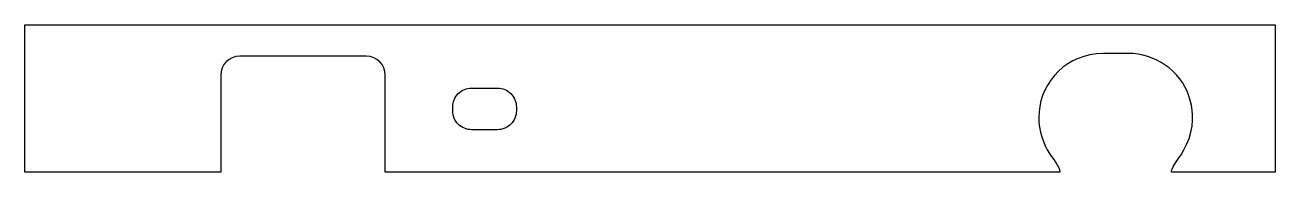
# Model space of a CAD drawing. Extents: x -51 to 51, y -12 to 0.
import ezdxf

# ---------------------------------------------------------------- set-up
doc = ezdxf.new("R2010")
doc.units = 0
doc.header["$MEASUREMENT"] = 0
doc.layers.get('0').update_dxf_attribs({"linetype": 'CONTINUOUS'})

msp = doc.modelspace()

# ---------------------------------------------------------------- linework, layer by layer
at = {"color": 1}
for p, q in [((-51, -12), (-51, 0)), ((-51, 0), (51, 0)), ((51, 0), (51, -12)), ((-23.15, -2.55), (-33.48, -2.55)), ((39.03, -2.33), (36.98, -2.33)), ((-35.03, -4.1), (-35.03, -12)), ((-21.6, -12), (-21.6, -4.1)), ((-35.03, -12), (-51, -12)), ((33.45, -12), (-21.6, -12)), ((51, -12), (42.55, -12))]:
    msp.add_line(p, q, dxfattribs=at)
for points in [[(36.98, -2.33), (36.42, -2.35), (35.89, -2.44), (35.39, -2.56), (34.93, -2.73), (34.5, -2.93), (34.09, -3.17), (33.7, -3.45), (33.34, -3.77), (33, -4.11), (32.71, -4.49), (32.45, -4.88), (32.23, -5.31), (32.04, -5.75), (31.9, -6.2), (31.81, -6.64), (31.75, -7.09), (31.73, -7.52), (31.74, -7.95), (31.78, -8.35), (31.86, -8.75), (31.96, -9.14), (32.1, -9.51), (32.25, -9.86), (32.42, -10.18), (32.6, -10.48), (32.77, -10.74), (32.94, -10.98), (33.09, -11.2), (33.23, -11.41), (33.33, -11.6), (33.42, -11.79), (33.45, -12)], [(42.55, -12), (42.56, -11.88), (42.6, -11.76), (42.71, -11.51), (42.89, -11.24), (43.1, -10.93), (43.33, -10.59), (43.57, -10.2), (43.79, -9.76), (44, -9.26), (44.14, -8.74), (44.23, -8.25), (44.27, -7.78), (44.27, -7.35), (44.24, -6.95), (44.18, -6.55), (44.09, -6.16), (43.97, -5.78), (43.82, -5.41), (43.64, -5.04), (43.44, -4.7), (43.21, -4.37), (42.95, -4.06), (42.67, -3.77), (42.37, -3.51), (42.05, -3.27), (41.71, -3.05), (41.36, -2.86), (40.99, -2.7), (40.61, -2.56), (40.22, -2.46), (39.83, -2.38), (39.43, -2.34), (39.03, -2.33)]]:
    msp.add_lwpolyline(points, dxfattribs=at)
msp.add_lwpolyline([(-16.1, -7), (-16.1, -6.7, -0.414214), (-14.55, -5.15), (-12.45, -5.15, -0.414214), (-10.9, -6.7), (-10.9, -7, -0.414214), (-12.45, -8.55), (-14.55, -8.55, -0.414214)], format="xyb", close=True, dxfattribs=at)
for centre, start, end in [((-33.48, -4.1), 90, 180), ((-23.15, -4.1), 0, 90)]:
    msp.add_arc(centre, 1.55, start, end, dxfattribs=at)

doc.saveas('drawing.dxf')
